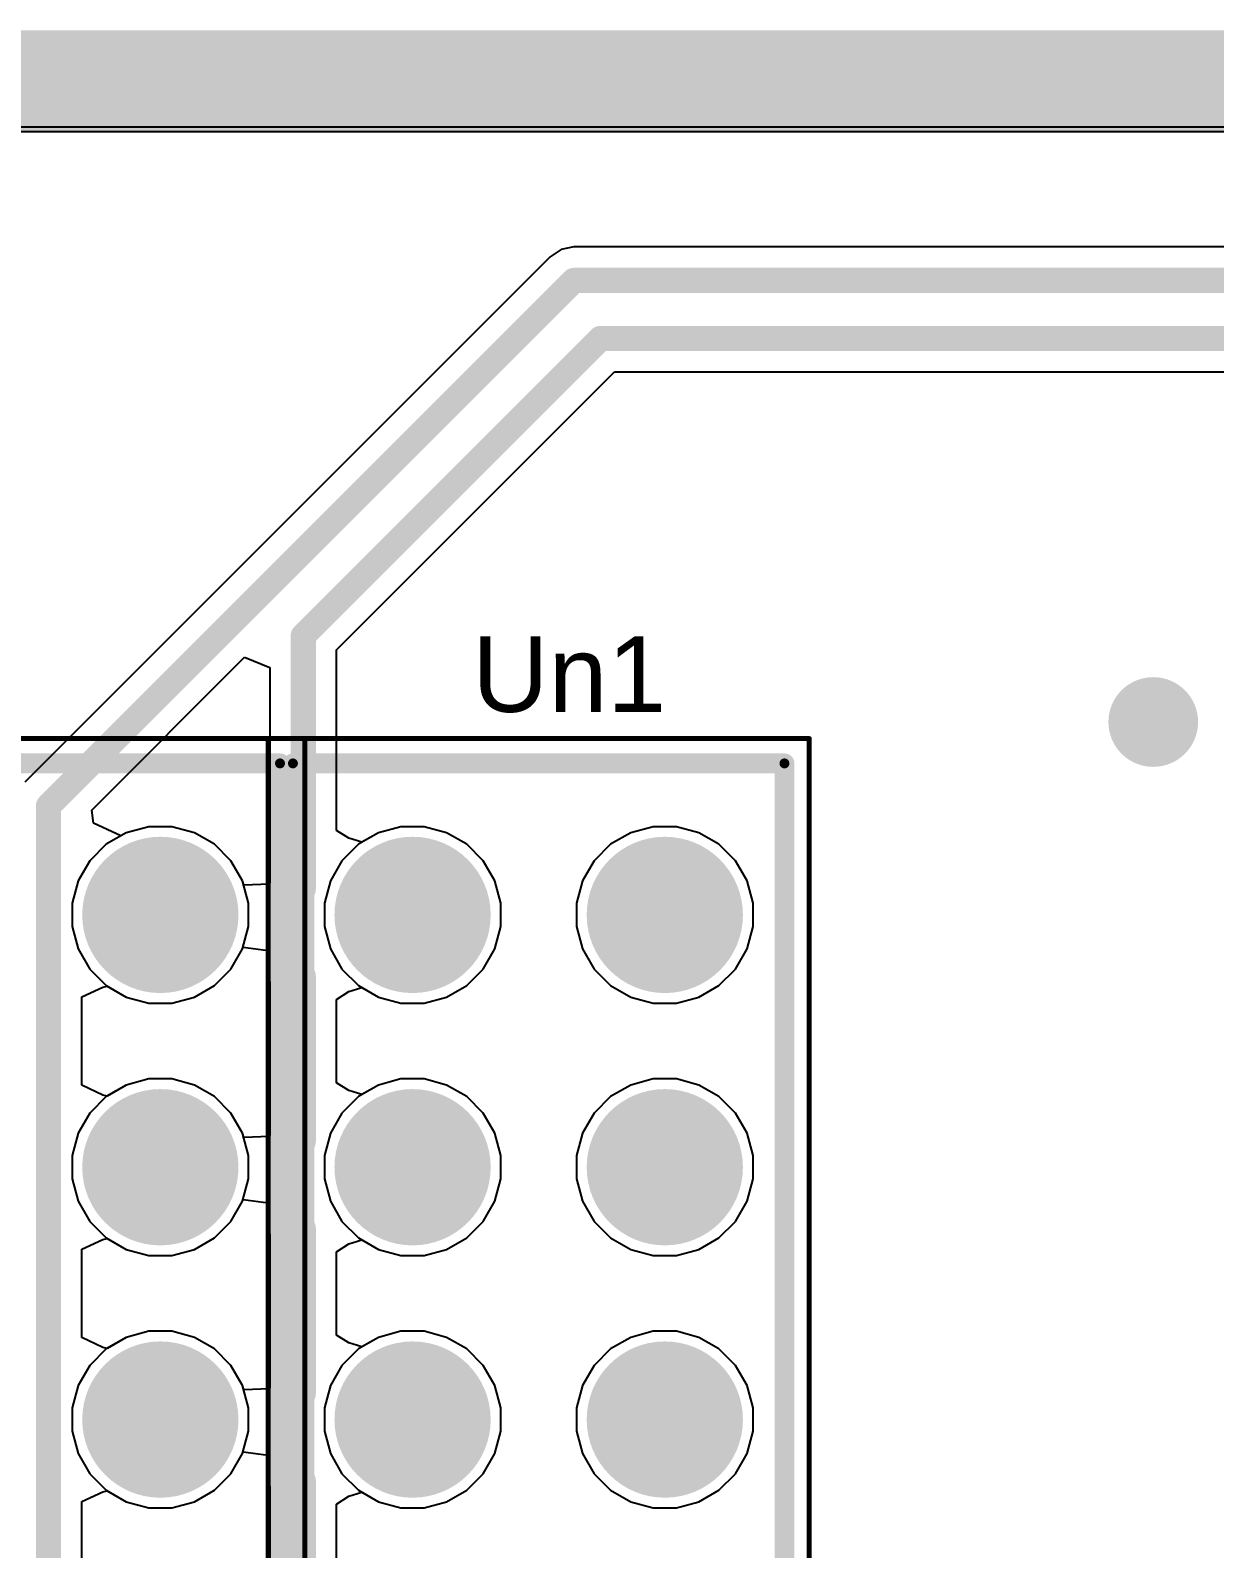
# Model space of a CAD drawing. Header units: inches. Extents: x 2.95 to 6.74, y 1.23 to 4.83.
# Drawn here: x 3.192 to 3.661, y 4.05 to 4.652 of the extents above; entities that cross this region are included whole.
import ezdxf

# ---------------------------------------------------------------- set-up
doc = ezdxf.new("R2010")
doc.units = ezdxf.units.IN
doc.header["$MEASUREMENT"] = 0
for name, color, linetype in [('Bottom Layer', 5, 'Continuous'), ('Bottom Solder', 6, 'Continuous'), ('GND', 76, 'Continuous'), ('Keep-Out Layer', 6, 'Continuous'), ('Mechanical 15', 56, 'Continuous'), ('Mechanical 5', 56, 'Continuous'), ('Mechanical 8', 56, 'Continuous'), ('Multi-Layer', 9, 'Continuous'), ('Pad Holes', 156, 'Continuous'), ('PWR', 16, 'Continuous'), ('Top 3D Body', 56, 'Continuous'), ('Top Layer', 1, 'Continuous'), ('Top Overlay', 2, 'Continuous'), ('Top Solder', 216, 'Continuous'), ('Via Holes', 16, 'Continuous')]:
    doc.layers.add(name, color=color, linetype=linetype)
doc.styles.add('Arial', font='', dxfattribs={"height": 0.2})
doc.styles.get('Arial').set_extended_font_data('Arial')

# ---------------------------------------------------------------- blocks, each defined once
blk = doc.blocks.new('SAMTEC_ESQ_126_39_G_D_4')
at = {"layer": 'Bottom Layer'}
h = blk.add_hatch(color=5, dxfattribs=at)
edge = h.paths.add_edge_path()
edge.add_arc((-2.5, 0.1), 0.02697, 0, 360)
h = blk.add_hatch(color=5, dxfattribs=at)
edge = h.paths.add_edge_path()
edge.add_arc((-2.4, 0.1), 0.02697, 0, 360)
h = blk.add_hatch(color=5, dxfattribs=at)
edge = h.paths.add_edge_path()
edge.add_arc((-2.3, 0.1), 0.02697, 0, 360)
at = {"layer": 'Bottom Solder'}
h = blk.add_hatch(color=6, dxfattribs=at)
edge = h.paths.add_edge_path()
edge.add_arc((-2.5, 0.1), 0.03097, 0, 360)
h = blk.add_hatch(color=6, dxfattribs=at)
edge = h.paths.add_edge_path()
edge.add_arc((-2.4, 0.1), 0.03097, 0, 360)
h = blk.add_hatch(color=6, dxfattribs=at)
edge = h.paths.add_edge_path()
edge.add_arc((-2.3, 0.1), 0.03097, 0, 360)
at = {"layer": 'GND'}
h = blk.add_hatch(color=76, dxfattribs=at)
edge = h.paths.add_edge_path()
edge.add_arc((-2.5, 0.1), 0.03008, 0, 360)
h = blk.add_hatch(color=76, dxfattribs=at)
edge = h.paths.add_edge_path()
edge.add_arc((-2.4, 0.1), 0.03008, 0, 360)
h = blk.add_hatch(color=76, dxfattribs=at)
edge = h.paths.add_edge_path()
edge.add_arc((-2.3, 0.1), 0.03008, 0, 360)
at = {"layer": 'Multi-Layer'}
h = blk.add_hatch(color=9, dxfattribs=at)
edge = h.paths.add_edge_path()
edge.add_arc((-2.5, 0.1), 0.02697, 0, 360)
h = blk.add_hatch(color=9, dxfattribs=at)
edge = h.paths.add_edge_path()
edge.add_arc((-2.4, 0.1), 0.02697, 0, 360)
h = blk.add_hatch(color=9, dxfattribs=at)
edge = h.paths.add_edge_path()
edge.add_arc((-2.3, 0.1), 0.02697, 0, 360)
at = {"layer": 'Pad Holes'}
h = blk.add_hatch(color=7, dxfattribs=at)
edge = h.paths.add_edge_path()
edge.add_arc((-2.5, 0.1), 0.02008, 0, 360)
h = blk.add_hatch(color=7, dxfattribs=at)
edge = h.paths.add_edge_path()
edge.add_arc((-2.4, 0.1), 0.02008, 0, 360)
h = blk.add_hatch(color=7, dxfattribs=at)
edge = h.paths.add_edge_path()
edge.add_arc((-2.3, 0.1), 0.02008, 0, 360)
at = {"layer": 'PWR'}
h = blk.add_hatch(color=16, dxfattribs=at)
edge = h.paths.add_edge_path()
edge.add_arc((-2.5, 0.1), 0.03008, 0, 360)
h = blk.add_hatch(color=16, dxfattribs=at)
edge = h.paths.add_edge_path()
edge.add_arc((-2.4, 0.1), 0.03008, 0, 360)
h = blk.add_hatch(color=16, dxfattribs=at)
edge = h.paths.add_edge_path()
edge.add_arc((-2.3, 0.1), 0.03008, 0, 360)
at = {"layer": 'Top Layer'}
h = blk.add_hatch(color=1, dxfattribs=at)
edge = h.paths.add_edge_path()
edge.add_arc((-2.5, 0.1), 0.02697, 0, 360)
h = blk.add_hatch(color=1, dxfattribs=at)
edge = h.paths.add_edge_path()
edge.add_arc((-2.4, 0.1), 0.02697, 0, 360)
h = blk.add_hatch(color=1, dxfattribs=at)
edge = h.paths.add_edge_path()
edge.add_arc((-2.3, 0.1), 0.02697, 0, 360)
at = {"layer": 'Top Solder'}
h = blk.add_hatch(color=216, dxfattribs=at)
edge = h.paths.add_edge_path()
edge.add_arc((-2.5, 0.1), 0.03097, 0, 360)
h = blk.add_hatch(color=216, dxfattribs=at)
edge = h.paths.add_edge_path()
edge.add_arc((-2.4, 0.1), 0.03097, 0, 360)
h = blk.add_hatch(color=216, dxfattribs=at)
edge = h.paths.add_edge_path()
edge.add_arc((-2.3, 0.1), 0.03097, 0, 360)
at = {"layer": 'Mechanical 15'}
for points in [[(-2.56988, -0.05728, 0.00197, 0.00197, 0), (-2.56988, 0.15728, 0.00197, 0.00197, 0)], [(0.06988, 0.15728, 0.00197, 0.00197, 0), (-2.56988, 0.15728, 0.00197, 0.00197, 0)]]:
    blk.add_lwpolyline(points, format="xyseb", dxfattribs=at)
blk.add_lwpolyline([(-2.57037, 0.15728, 0.000984, 0.000984, 1), (-2.56939, 0.15728, 0.000984, 0.000984, 1)], format="xyseb", close=True, dxfattribs=at)
blk.add_lwpolyline([(-2.57037, 0.15728, 0.000984, 0.000984, 1), (-2.56939, 0.15728, 0.000984, 0.000984, 1)], format="xyseb", close=True, dxfattribs=at)
at = {"layer": 'Top 3D Body'}
for points in [[(-2.56004, -0.04744, 0.00394, 0.00394, 0), (-2.56004, 0.14744, 0.00394, 0.00394, 0)], [(0.06004, 0.14744, 0.00394, 0.00394, 0), (-2.56004, 0.14744, 0.00394, 0.00394, 0)], [(-2.56004, -0.04744, 0.00394, 0.00394, 0), (-2.56004, 0.14744, 0.00394, 0.00394, 0)], [(0.06004, 0.14744, 0.00394, 0.00394, 0), (-2.56004, 0.14744, 0.00394, 0.00394, 0)]]:
    blk.add_lwpolyline(points, format="xyseb", dxfattribs=at)
blk.add_lwpolyline([(-2.56102, 0.14744, 0.00197, 0.00197, 1), (-2.55906, 0.14744, 0.00197, 0.00197, 1)], format="xyseb", close=True, dxfattribs=at)
blk.add_lwpolyline([(-2.56102, 0.14744, 0.00197, 0.00197, 1), (-2.55906, 0.14744, 0.00197, 0.00197, 1)], format="xyseb", close=True, dxfattribs=at)
blk.add_lwpolyline([(-2.56102, 0.14744, 0.00197, 0.00197, 1), (-2.55906, 0.14744, 0.00197, 0.00197, 1)], format="xyseb", close=True, dxfattribs=at)
blk.add_lwpolyline([(-2.56102, 0.14744, 0.00197, 0.00197, 1), (-2.55906, 0.14744, 0.00197, 0.00197, 1)], format="xyseb", close=True, dxfattribs=at)
at = {"layer": 'Top Overlay'}
for points in [[(-2.56004, -0.04744, 0.00787, 0.00787, 0), (-2.56004, 0.14744, 0.00787, 0.00787, 0)], [(0.06004, 0.14744, 0.00787, 0.00787, 0), (-2.56004, 0.14744, 0.00787, 0.00787, 0)]]:
    blk.add_lwpolyline(points, format="xyseb", dxfattribs=at)
blk.add_lwpolyline([(-2.56201, 0.14744, 0.00394, 0.00394, 1), (-2.55807, 0.14744, 0.00394, 0.00394, 1)], format="xyseb", close=True, dxfattribs=at)
blk.add_lwpolyline([(-2.56201, 0.14744, 0.00394, 0.00394, 1), (-2.55807, 0.14744, 0.00394, 0.00394, 1)], format="xyseb", close=True, dxfattribs=at)
blk = doc.blocks.new('SAMTEC_ESQ_126_39_G_D_5')
at = {"layer": 'Bottom Layer'}
h = blk.add_hatch(color=5, dxfattribs=at)
edge = h.paths.add_edge_path()
edge.add_arc((-2.5, 0.1), 0.02697, 0, 360)
h = blk.add_hatch(color=5, dxfattribs=at)
edge = h.paths.add_edge_path()
edge.add_arc((-2.4, 0.1), 0.02697, 0, 360)
h = blk.add_hatch(color=5, dxfattribs=at)
edge = h.paths.add_edge_path()
edge.add_arc((-2.3, 0.1), 0.02697, 0, 360)
h = blk.add_hatch(color=5, dxfattribs=at)
edge = h.paths.add_edge_path()
edge.add_arc((-2.5, 0), 0.02697, 0, 360)
h = blk.add_hatch(color=5, dxfattribs=at)
edge = h.paths.add_edge_path()
edge.add_arc((-2.4, 0), 0.02697, 0, 360)
h = blk.add_hatch(color=5, dxfattribs=at)
edge = h.paths.add_edge_path()
edge.add_arc((-2.3, 0), 0.02697, 0, 360)
at = {"layer": 'Bottom Solder'}
h = blk.add_hatch(color=6, dxfattribs=at)
edge = h.paths.add_edge_path()
edge.add_arc((-2.5, 0.1), 0.03097, 0, 360)
h = blk.add_hatch(color=6, dxfattribs=at)
edge = h.paths.add_edge_path()
edge.add_arc((-2.4, 0.1), 0.03097, 0, 360)
h = blk.add_hatch(color=6, dxfattribs=at)
edge = h.paths.add_edge_path()
edge.add_arc((-2.3, 0.1), 0.03097, 0, 360)
h = blk.add_hatch(color=6, dxfattribs=at)
edge = h.paths.add_edge_path()
edge.add_arc((-2.5, 0), 0.03097, 0, 360)
h = blk.add_hatch(color=6, dxfattribs=at)
edge = h.paths.add_edge_path()
edge.add_arc((-2.4, 0), 0.03097, 0, 360)
h = blk.add_hatch(color=6, dxfattribs=at)
edge = h.paths.add_edge_path()
edge.add_arc((-2.3, 0), 0.03097, 0, 360)
at = {"layer": 'GND'}
h = blk.add_hatch(color=76, dxfattribs=at)
edge = h.paths.add_edge_path()
edge.add_arc((-2.5, 0.1), 0.03008, 0, 360)
h = blk.add_hatch(color=76, dxfattribs=at)
edge = h.paths.add_edge_path()
edge.add_arc((-2.4, 0.1), 0.03008, 0, 360)
h = blk.add_hatch(color=76, dxfattribs=at)
edge = h.paths.add_edge_path()
edge.add_arc((-2.3, 0.1), 0.03008, 0, 360)
h = blk.add_hatch(color=76, dxfattribs=at)
edge = h.paths.add_edge_path()
edge.add_arc((-2.5, 0), 0.03008, 0, 360)
h = blk.add_hatch(color=76, dxfattribs=at)
edge = h.paths.add_edge_path()
edge.add_arc((-2.4, 0), 0.03008, 0, 360)
h = blk.add_hatch(color=76, dxfattribs=at)
edge = h.paths.add_edge_path()
edge.add_arc((-2.3, 0), 0.03008, 0, 360)
at = {"layer": 'Multi-Layer'}
h = blk.add_hatch(color=9, dxfattribs=at)
edge = h.paths.add_edge_path()
edge.add_arc((-2.5, 0.1), 0.02697, 0, 360)
h = blk.add_hatch(color=9, dxfattribs=at)
edge = h.paths.add_edge_path()
edge.add_arc((-2.4, 0.1), 0.02697, 0, 360)
h = blk.add_hatch(color=9, dxfattribs=at)
edge = h.paths.add_edge_path()
edge.add_arc((-2.3, 0.1), 0.02697, 0, 360)
h = blk.add_hatch(color=9, dxfattribs=at)
edge = h.paths.add_edge_path()
edge.add_arc((-2.5, 0), 0.02697, 0, 360)
h = blk.add_hatch(color=9, dxfattribs=at)
edge = h.paths.add_edge_path()
edge.add_arc((-2.4, 0), 0.02697, 0, 360)
h = blk.add_hatch(color=9, dxfattribs=at)
edge = h.paths.add_edge_path()
edge.add_arc((-2.3, 0), 0.02697, 0, 360)
at = {"layer": 'Pad Holes'}
h = blk.add_hatch(color=7, dxfattribs=at)
edge = h.paths.add_edge_path()
edge.add_arc((-2.5, 0.1), 0.02008, 0, 360)
h = blk.add_hatch(color=7, dxfattribs=at)
edge = h.paths.add_edge_path()
edge.add_arc((-2.4, 0.1), 0.02008, 0, 360)
h = blk.add_hatch(color=7, dxfattribs=at)
edge = h.paths.add_edge_path()
edge.add_arc((-2.3, 0.1), 0.02008, 0, 360)
h = blk.add_hatch(color=7, dxfattribs=at)
edge = h.paths.add_edge_path()
edge.add_arc((-2.5, 0), 0.02008, 0, 360)
h = blk.add_hatch(color=7, dxfattribs=at)
edge = h.paths.add_edge_path()
edge.add_arc((-2.4, 0), 0.02008, 0, 360)
h = blk.add_hatch(color=7, dxfattribs=at)
edge = h.paths.add_edge_path()
edge.add_arc((-2.3, 0), 0.02008, 0, 360)
at = {"layer": 'PWR'}
h = blk.add_hatch(color=16, dxfattribs=at)
edge = h.paths.add_edge_path()
edge.add_arc((-2.5, 0.1), 0.03008, 0, 360)
h = blk.add_hatch(color=16, dxfattribs=at)
edge = h.paths.add_edge_path()
edge.add_arc((-2.4, 0.1), 0.03008, 0, 360)
h = blk.add_hatch(color=16, dxfattribs=at)
edge = h.paths.add_edge_path()
edge.add_arc((-2.3, 0.1), 0.03008, 0, 360)
h = blk.add_hatch(color=16, dxfattribs=at)
edge = h.paths.add_edge_path()
edge.add_arc((-2.5, 0), 0.03008, 0, 360)
h = blk.add_hatch(color=16, dxfattribs=at)
edge = h.paths.add_edge_path()
edge.add_arc((-2.4, 0), 0.03008, 0, 360)
h = blk.add_hatch(color=16, dxfattribs=at)
edge = h.paths.add_edge_path()
edge.add_arc((-2.3, 0), 0.03008, 0, 360)
at = {"layer": 'Top Layer'}
h = blk.add_hatch(color=1, dxfattribs=at)
edge = h.paths.add_edge_path()
edge.add_arc((-2.5, 0.1), 0.02697, 0, 360)
h = blk.add_hatch(color=1, dxfattribs=at)
edge = h.paths.add_edge_path()
edge.add_arc((-2.4, 0.1), 0.02697, 0, 360)
h = blk.add_hatch(color=1, dxfattribs=at)
edge = h.paths.add_edge_path()
edge.add_arc((-2.3, 0.1), 0.02697, 0, 360)
h = blk.add_hatch(color=1, dxfattribs=at)
edge = h.paths.add_edge_path()
edge.add_arc((-2.5, 0), 0.02697, 0, 360)
h = blk.add_hatch(color=1, dxfattribs=at)
edge = h.paths.add_edge_path()
edge.add_arc((-2.4, 0), 0.02697, 0, 360)
h = blk.add_hatch(color=1, dxfattribs=at)
edge = h.paths.add_edge_path()
edge.add_arc((-2.3, 0), 0.02697, 0, 360)
at = {"layer": 'Top Solder'}
h = blk.add_hatch(color=216, dxfattribs=at)
edge = h.paths.add_edge_path()
edge.add_arc((-2.5, 0.1), 0.03097, 0, 360)
h = blk.add_hatch(color=216, dxfattribs=at)
edge = h.paths.add_edge_path()
edge.add_arc((-2.4, 0.1), 0.03097, 0, 360)
h = blk.add_hatch(color=216, dxfattribs=at)
edge = h.paths.add_edge_path()
edge.add_arc((-2.3, 0.1), 0.03097, 0, 360)
h = blk.add_hatch(color=216, dxfattribs=at)
edge = h.paths.add_edge_path()
edge.add_arc((-2.5, 0), 0.03097, 0, 360)
h = blk.add_hatch(color=216, dxfattribs=at)
edge = h.paths.add_edge_path()
edge.add_arc((-2.4, 0), 0.03097, 0, 360)
h = blk.add_hatch(color=216, dxfattribs=at)
edge = h.paths.add_edge_path()
edge.add_arc((-2.3, 0), 0.03097, 0, 360)
at = {"layer": 'Mechanical 15'}
for points in [[(0.06988, 0.15728, 0.00197, 0.00197, 0), (-2.56988, 0.15728, 0.00197, 0.00197, 0)], [(-2.56988, -0.05728, 0.00197, 0.00197, 0), (-2.56988, 0.15728, 0.00197, 0.00197, 0)], [(0.06988, -0.05728, 0.00197, 0.00197, 0), (-2.56988, -0.05728, 0.00197, 0.00197, 0)]]:
    blk.add_lwpolyline(points, format="xyseb", dxfattribs=at)
for points in [[(-2.57037, 0.15728, 0.000984, 0.000984, 1), (-2.56939, 0.15728, 0.000984, 0.000984, 1)], [(-2.57037, 0.15728, 0.000984, 0.000984, 1), (-2.56939, 0.15728, 0.000984, 0.000984, 1)], [(-2.57037, -0.05728, 0.000984, 0.000984, 1), (-2.56939, -0.05728, 0.000984, 0.000984, 1)], [(-2.57037, -0.05728, 0.000984, 0.000984, 1), (-2.56939, -0.05728, 0.000984, 0.000984, 1)]]:
    blk.add_lwpolyline(points, format="xyseb", close=True, dxfattribs=at)
at = {"layer": 'Top 3D Body'}
for points in [[(0.06004, 0.14744, 0.00394, 0.00394, 0), (-2.56004, 0.14744, 0.00394, 0.00394, 0)], [(-2.56004, -0.04744, 0.00394, 0.00394, 0), (-2.56004, 0.14744, 0.00394, 0.00394, 0)], [(0.06004, 0.14744, 0.00394, 0.00394, 0), (-2.56004, 0.14744, 0.00394, 0.00394, 0)], [(-2.56004, -0.04744, 0.00394, 0.00394, 0), (-2.56004, 0.14744, 0.00394, 0.00394, 0)], [(0.06004, -0.04744, 0.00394, 0.00394, 0), (-2.56004, -0.04744, 0.00394, 0.00394, 0)]]:
    blk.add_lwpolyline(points, format="xyseb", dxfattribs=at)
for points in [[(-2.56102, 0.14744, 0.00197, 0.00197, 1), (-2.55906, 0.14744, 0.00197, 0.00197, 1)], [(-2.56102, 0.14744, 0.00197, 0.00197, 1), (-2.55906, 0.14744, 0.00197, 0.00197, 1)], [(-2.56102, 0.14744, 0.00197, 0.00197, 1), (-2.55906, 0.14744, 0.00197, 0.00197, 1)], [(-2.56102, 0.14744, 0.00197, 0.00197, 1), (-2.55906, 0.14744, 0.00197, 0.00197, 1)], [(-2.56102, -0.04744, 0.00197, 0.00197, 1), (-2.55906, -0.04744, 0.00197, 0.00197, 1)], [(-2.56102, -0.04744, 0.00197, 0.00197, 1), (-2.55906, -0.04744, 0.00197, 0.00197, 1)], [(-2.56102, -0.04744, 0.00197, 0.00197, 1), (-2.55906, -0.04744, 0.00197, 0.00197, 1)]]:
    blk.add_lwpolyline(points, format="xyseb", close=True, dxfattribs=at)
at = {"layer": 'Top Overlay'}
for points in [[(0.06004, 0.14744, 0.00787, 0.00787, 0), (-2.56004, 0.14744, 0.00787, 0.00787, 0)], [(-2.56004, -0.04744, 0.00787, 0.00787, 0), (-2.56004, 0.14744, 0.00787, 0.00787, 0)], [(0.06004, -0.04744, 0.00787, 0.00787, 0), (-2.56004, -0.04744, 0.00787, 0.00787, 0)]]:
    blk.add_lwpolyline(points, format="xyseb", dxfattribs=at)
for points in [[(-2.56201, 0.14744, 0.00394, 0.00394, 1), (-2.55807, 0.14744, 0.00394, 0.00394, 1)], [(-2.56201, 0.14744, 0.00394, 0.00394, 1), (-2.55807, 0.14744, 0.00394, 0.00394, 1)], [(-2.56201, -0.04744, 0.00394, 0.00394, 1), (-2.55807, -0.04744, 0.00394, 0.00394, 1)], [(-2.56201, -0.04744, 0.00394, 0.00394, 1), (-2.55807, -0.04744, 0.00394, 0.00394, 1)]]:
    blk.add_lwpolyline(points, format="xyseb", close=True, dxfattribs=at)

msp = doc.modelspace()

# ---------------------------------------------------------------- hatches: boundary and pattern name
at = {"layer": 'Bottom Layer'}
h = msp.add_hatch(color=5, dxfattribs=at)
edge = h.paths.add_edge_path()
edge.add_arc((3.637, 4.378), 0.01378, 0, 360)
at = {"layer": 'Bottom Solder'}
h = msp.add_hatch(color=6, dxfattribs=at)
edge = h.paths.add_edge_path()
edge.add_arc((3.637, 4.378), 0.01778, 0, 360)
at = {"layer": 'PWR'}
h = msp.add_hatch(color=16, dxfattribs=at)
edge = h.paths.add_edge_path()
edge.add_arc((3.637, 4.378), 0.01591, 0, 360)
at = {"layer": 'Top Layer'}
h = msp.add_hatch(color=1, dxfattribs=at)
edge = h.paths.add_edge_path()
edge.add_arc((3.637, 4.378), 0.01378, 0, 360)
at = {"layer": 'Top Solder'}
h = msp.add_hatch(color=216, dxfattribs=at)
edge = h.paths.add_edge_path()
edge.add_arc((3.637, 4.378), 0.01778, 0, 360)
at = {"layer": 'Via Holes'}
h = msp.add_hatch(color=7, dxfattribs=at)
edge = h.paths.add_edge_path()
edge.add_arc((3.637, 4.378), 0.00591, 0, 360)

# ---------------------------------------------------------------- linework, layer by layer
at = {"layer": 'Bottom Layer'}
for p, q in [((3.03205, 4.61383), (3.78213, 4.61383)), ((3.22986, 4.33414), (3.22188, 4.32954)), ((3.23875, 4.33652), (3.22986, 4.33414)), ((3.24796, 4.33652), (3.23875, 4.33652)), ((3.25685, 4.33414), (3.24796, 4.33652)), ((3.26482, 4.32954), (3.25685, 4.33414)), ((3.32986, 4.33414), (3.32188, 4.32954)), ((3.33875, 4.33652), (3.32986, 4.33414)), ((3.34796, 4.33652), (3.33875, 4.33652)), ((3.35685, 4.33414), (3.34796, 4.33652)), ((3.36482, 4.32954), (3.35685, 4.33414)), ((3.42986, 4.33414), (3.42188, 4.32954)), ((3.43875, 4.33652), (3.42986, 4.33414)), ((3.44796, 4.33652), (3.43875, 4.33652)), ((3.45685, 4.33414), (3.44796, 4.33652)), ((3.46482, 4.32954), (3.45685, 4.33414)), ((3.22188, 4.32954), (3.21537, 4.32303)), ((3.27133, 4.32303), (3.26482, 4.32954)), ((3.32188, 4.32954), (3.31537, 4.32303)), ((3.37133, 4.32303), (3.36482, 4.32954)), ((3.42188, 4.32954), (3.41537, 4.32303)), ((3.47133, 4.32303), (3.46482, 4.32954)), ((3.21537, 4.32303), (3.21077, 4.31505)), ((3.27594, 4.31505), (3.27133, 4.32303)), ((3.31537, 4.32303), (3.31077, 4.31505)), ((3.37594, 4.31505), (3.37133, 4.32303)), ((3.41537, 4.32303), (3.41077, 4.31505)), ((3.47594, 4.31505), (3.47133, 4.32303)), ((3.21077, 4.31505), (3.20838, 4.30616)), ((3.27832, 4.30616), (3.27594, 4.31505)), ((3.31077, 4.31505), (3.30838, 4.30616)), ((3.37832, 4.30616), (3.37594, 4.31505)), ((3.41077, 4.31505), (3.40838, 4.30616)), ((3.47832, 4.30616), (3.47594, 4.31505)), ((3.20838, 4.30616), (3.20838, 4.29695)), ((3.27832, 4.29695), (3.27832, 4.30616)), ((3.30838, 4.30616), (3.30838, 4.29695)), ((3.37832, 4.29695), (3.37832, 4.30616)), ((3.40838, 4.30616), (3.40838, 4.29695)), ((3.47832, 4.29695), (3.47832, 4.30616)), ((3.20838, 4.29695), (3.21077, 4.28806)), ((3.27594, 4.28806), (3.27832, 4.29695)), ((3.30838, 4.29695), (3.31077, 4.28806)), ((3.37594, 4.28806), (3.37832, 4.29695)), ((3.40838, 4.29695), (3.41077, 4.28806)), ((3.47594, 4.28806), (3.47832, 4.29695)), ((3.21077, 4.28806), (3.21537, 4.28008)), ((3.27133, 4.28008), (3.27594, 4.28806)), ((3.31077, 4.28806), (3.31537, 4.28008)), ((3.37133, 4.28008), (3.37594, 4.28806)), ((3.41077, 4.28806), (3.41537, 4.28008)), ((3.47133, 4.28008), (3.47594, 4.28806)), ((3.21537, 4.28008), (3.22188, 4.27357)), ((3.26482, 4.27357), (3.27133, 4.28008)), ((3.31537, 4.28008), (3.32188, 4.27357)), ((3.36482, 4.27357), (3.37133, 4.28008)), ((3.41537, 4.28008), (3.42188, 4.27357)), ((3.46482, 4.27357), (3.47133, 4.28008)), ((3.22188, 4.27357), (3.22986, 4.26897)), ((3.25685, 4.26897), (3.26482, 4.27357)), ((3.32188, 4.27357), (3.32986, 4.26897)), ((3.35685, 4.26897), (3.36482, 4.27357)), ((3.42188, 4.27357), (3.42986, 4.26897)), ((3.45685, 4.26897), (3.46482, 4.27357)), ((3.22986, 4.26897), (3.23875, 4.26659)), ((3.23875, 4.26659), (3.24796, 4.26659)), ((3.24796, 4.26659), (3.25685, 4.26897)), ((3.32986, 4.26897), (3.33875, 4.26659)), ((3.33875, 4.26659), (3.34796, 4.26659)), ((3.34796, 4.26659), (3.35685, 4.26897)), ((3.42986, 4.26897), (3.43875, 4.26659)), ((3.43875, 4.26659), (3.44796, 4.26659)), ((3.44796, 4.26659), (3.45685, 4.26897)), ((3.23875, 4.23652), (3.22986, 4.23414)), ((3.24796, 4.23652), (3.23875, 4.23652)), ((3.25685, 4.23414), (3.24796, 4.23652)), ((3.33875, 4.23652), (3.32986, 4.23414)), ((3.34796, 4.23652), (3.33875, 4.23652)), ((3.35685, 4.23414), (3.34796, 4.23652)), ((3.43875, 4.23652), (3.42986, 4.23414)), ((3.44796, 4.23652), (3.43875, 4.23652)), ((3.45685, 4.23414), (3.44796, 4.23652)), ((3.22986, 4.23414), (3.22188, 4.22954)), ((3.26482, 4.22954), (3.25685, 4.23414)), ((3.32986, 4.23414), (3.32188, 4.22954)), ((3.36482, 4.22954), (3.35685, 4.23414)), ((3.42986, 4.23414), (3.42188, 4.22954)), ((3.46482, 4.22954), (3.45685, 4.23414)), ((3.22188, 4.22954), (3.21537, 4.22303)), ((3.27133, 4.22303), (3.26482, 4.22954)), ((3.32188, 4.22954), (3.31537, 4.22303)), ((3.37133, 4.22303), (3.36482, 4.22954)), ((3.42188, 4.22954), (3.41537, 4.22303)), ((3.47133, 4.22303), (3.46482, 4.22954)), ((3.21537, 4.22303), (3.21077, 4.21505)), ((3.27594, 4.21505), (3.27133, 4.22303)), ((3.31537, 4.22303), (3.31077, 4.21505)), ((3.37594, 4.21505), (3.37133, 4.22303)), ((3.41537, 4.22303), (3.41077, 4.21505)), ((3.47594, 4.21505), (3.47133, 4.22303)), ((3.21077, 4.21505), (3.20838, 4.20616)), ((3.27832, 4.20616), (3.27594, 4.21505)), ((3.31077, 4.21505), (3.30838, 4.20616)), ((3.37832, 4.20616), (3.37594, 4.21505)), ((3.41077, 4.21505), (3.40838, 4.20616)), ((3.47832, 4.20616), (3.47594, 4.21505)), ((3.20838, 4.20616), (3.20838, 4.19695)), ((3.27832, 4.19695), (3.27832, 4.20616)), ((3.30838, 4.20616), (3.30838, 4.19695)), ((3.37832, 4.19695), (3.37832, 4.20616)), ((3.40838, 4.20616), (3.40838, 4.19695)), ((3.47832, 4.19695), (3.47832, 4.20616)), ((3.20838, 4.19695), (3.21077, 4.18806)), ((3.27594, 4.18806), (3.27832, 4.19695)), ((3.30838, 4.19695), (3.31077, 4.18806)), ((3.37594, 4.18806), (3.37832, 4.19695)), ((3.40838, 4.19695), (3.41077, 4.18806)), ((3.47594, 4.18806), (3.47832, 4.19695)), ((3.21077, 4.18806), (3.21537, 4.18008)), ((3.27133, 4.18008), (3.27594, 4.18806)), ((3.31077, 4.18806), (3.31537, 4.18008)), ((3.37133, 4.18008), (3.37594, 4.18806)), ((3.41077, 4.18806), (3.41537, 4.18008)), ((3.47133, 4.18008), (3.47594, 4.18806)), ((3.21537, 4.18008), (3.22188, 4.17357)), ((3.26482, 4.17357), (3.27133, 4.18008)), ((3.31537, 4.18008), (3.32188, 4.17357)), ((3.36482, 4.17357), (3.37133, 4.18008)), ((3.41537, 4.18008), (3.42188, 4.17357)), ((3.46482, 4.17357), (3.47133, 4.18008)), ((3.22188, 4.17357), (3.22986, 4.16897)), ((3.25685, 4.16897), (3.26482, 4.17357)), ((3.32188, 4.17357), (3.32986, 4.16897)), ((3.35685, 4.16897), (3.36482, 4.17357)), ((3.42188, 4.17357), (3.42986, 4.16897)), ((3.45685, 4.16897), (3.46482, 4.17357)), ((3.22986, 4.16897), (3.23875, 4.16659)), ((3.23875, 4.16659), (3.24796, 4.16659)), ((3.24796, 4.16659), (3.25685, 4.16897)), ((3.32986, 4.16897), (3.33875, 4.16659)), ((3.33875, 4.16659), (3.34796, 4.16659)), ((3.34796, 4.16659), (3.35685, 4.16897)), ((3.42986, 4.16897), (3.43875, 4.16659)), ((3.43875, 4.16659), (3.44796, 4.16659)), ((3.44796, 4.16659), (3.45685, 4.16897)), ((3.22986, 4.13414), (3.22188, 4.12954)), ((3.23875, 4.13652), (3.22986, 4.13414)), ((3.24796, 4.13652), (3.23875, 4.13652)), ((3.25685, 4.13414), (3.24796, 4.13652)), ((3.26482, 4.12954), (3.25685, 4.13414)), ((3.32986, 4.13414), (3.32188, 4.12954)), ((3.33875, 4.13652), (3.32986, 4.13414)), ((3.34796, 4.13652), (3.33875, 4.13652)), ((3.35685, 4.13414), (3.34796, 4.13652)), ((3.36482, 4.12954), (3.35685, 4.13414)), ((3.42986, 4.13414), (3.42188, 4.12954)), ((3.43875, 4.13652), (3.42986, 4.13414)), ((3.44796, 4.13652), (3.43875, 4.13652)), ((3.45685, 4.13414), (3.44796, 4.13652)), ((3.46482, 4.12954), (3.45685, 4.13414)), ((3.22188, 4.12954), (3.21537, 4.12303)), ((3.27133, 4.12303), (3.26482, 4.12954)), ((3.32188, 4.12954), (3.31537, 4.12303)), ((3.37133, 4.12303), (3.36482, 4.12954)), ((3.42188, 4.12954), (3.41537, 4.12303)), ((3.47133, 4.12303), (3.46482, 4.12954)), ((3.21537, 4.12303), (3.21077, 4.11505)), ((3.27594, 4.11505), (3.27133, 4.12303)), ((3.31537, 4.12303), (3.31077, 4.11505)), ((3.37594, 4.11505), (3.37133, 4.12303)), ((3.41537, 4.12303), (3.41077, 4.11505)), ((3.47594, 4.11505), (3.47133, 4.12303)), ((3.21077, 4.11505), (3.20838, 4.10616)), ((3.27832, 4.10616), (3.27594, 4.11505)), ((3.31077, 4.11505), (3.30838, 4.10616)), ((3.37832, 4.10616), (3.37594, 4.11505)), ((3.41077, 4.11505), (3.40838, 4.10616)), ((3.47832, 4.10616), (3.47594, 4.11505)), ((3.20838, 4.10616), (3.20838, 4.09695)), ((3.27832, 4.09695), (3.27832, 4.10616)), ((3.30838, 4.10616), (3.30838, 4.09695)), ((3.37832, 4.09695), (3.37832, 4.10616)), ((3.40838, 4.10616), (3.40838, 4.09695)), ((3.47832, 4.09695), (3.47832, 4.10616)), ((3.20838, 4.09695), (3.21077, 4.08806)), ((3.27594, 4.08806), (3.27832, 4.09695)), ((3.30838, 4.09695), (3.31077, 4.08806)), ((3.37594, 4.08806), (3.37832, 4.09695)), ((3.40838, 4.09695), (3.41077, 4.08806)), ((3.47594, 4.08806), (3.47832, 4.09695)), ((3.21077, 4.08806), (3.21537, 4.08008)), ((3.27133, 4.08008), (3.27594, 4.08806)), ((3.31077, 4.08806), (3.31537, 4.08008)), ((3.37133, 4.08008), (3.37594, 4.08806)), ((3.41077, 4.08806), (3.41537, 4.08008)), ((3.47133, 4.08008), (3.47594, 4.08806)), ((3.21537, 4.08008), (3.22188, 4.07357)), ((3.26482, 4.07357), (3.27133, 4.08008)), ((3.31537, 4.08008), (3.32188, 4.07357)), ((3.36482, 4.07357), (3.37133, 4.08008)), ((3.41537, 4.08008), (3.42188, 4.07357)), ((3.46482, 4.07357), (3.47133, 4.08008)), ((3.22188, 4.07357), (3.22986, 4.06897)), ((3.25685, 4.06897), (3.26482, 4.07357)), ((3.32188, 4.07357), (3.32986, 4.06897)), ((3.35685, 4.06897), (3.36482, 4.07357)), ((3.42188, 4.07357), (3.42986, 4.06897)), ((3.45685, 4.06897), (3.46482, 4.07357)), ((3.22986, 4.06897), (3.23875, 4.06659)), ((3.24796, 4.06659), (3.25685, 4.06897)), ((3.32986, 4.06897), (3.33875, 4.06659)), ((3.34796, 4.06659), (3.35685, 4.06897)), ((3.42986, 4.06897), (3.43875, 4.06659)), ((3.44796, 4.06659), (3.45685, 4.06897)), ((3.23875, 4.06659), (3.24796, 4.06659)), ((3.33875, 4.06659), (3.34796, 4.06659)), ((3.43875, 4.06659), (3.44796, 4.06659))]:
    msp.add_line(p, q, dxfattribs=at)
at = {"layer": 'GND'}
msp.add_line((3.02205, 4.612), (3.79199, 4.612), dxfattribs=at)
for points in [[(3.02205, 4.6321, 0.04, 0.04, 0), (3.79199, 4.6321, 0.04, 0.04, 0)], [(3.02205, 4.6321, 0.04, 0.04, 0), (3.79199, 4.6321, 0.04, 0.04, 0)], [(3.02205, 4.6321, 0.04, 0.04, 0), (3.79213, 4.6321, 0.04, 0.04, 0)]]:
    msp.add_lwpolyline(points, format="xyseb", dxfattribs=at)
at = {"layer": 'Keep-Out Layer'}
for points in [[(3.02519, 4.63113, 0.01, 0.01, 0), (3.79527, 4.63113, 0.01, 0.01, 0)], [(3.02205, 4.62709, 0.01, 0.01, 0), (3.79213, 4.62709, 0.01, 0.01, 0)], [(3.02519, 4.63113, 0.0000012, 0.0000012, 0), (3.79527, 4.63113, 0.0000012, 0.0000012, 0)], [(3.02205, 4.62709, 0.0000012, 0.0000012, 0), (3.79213, 4.62709, 0.0000012, 0.0000012, 0)]]:
    msp.add_lwpolyline(points, format="xyseb", dxfattribs=at)
at = {"layer": 'Mechanical 5'}
msp.add_lwpolyline([(3.02205, 4.6321, 0.015, 0.015, 0), (3.79213, 4.6321, 0.015, 0.015, 0)], format="xyseb", dxfattribs=at)
at = {"layer": 'Mechanical 8'}
for points in [[(3.02519, 4.63113, 0.01, 0.01, 0), (3.79527, 4.63113, 0.01, 0.01, 0)], [(3.02205, 4.62709, 0.01, 0.01, 0), (3.79213, 4.62709, 0.01, 0.01, 0)]]:
    msp.add_lwpolyline(points, format="xyseb", dxfattribs=at)
at = {"layer": 'PWR'}
msp.add_line((3.02205, 4.612), (3.79199, 4.612), dxfattribs=at)
for points in [[(3.02205, 4.6321, 0.04, 0.04, 0), (3.79199, 4.6321, 0.04, 0.04, 0)], [(3.02205, 4.6321, 0.04, 0.04, 0), (3.79199, 4.6321, 0.04, 0.04, 0)], [(3.02205, 4.6321, 0.04, 0.04, 0), (3.79213, 4.6321, 0.04, 0.04, 0)]]:
    msp.add_lwpolyline(points, format="xyseb", dxfattribs=at)
at = {"layer": 'Top Layer'}
for p, q in [((3.03205, 4.61383), (3.78213, 4.61383)), ((3.3979, 4.56237), (3.18963, 4.3541)), ((3.4022, 4.56525), (3.3979, 4.56237)), ((3.40727, 4.56625), (3.4022, 4.56525)), ((4.51046, 4.56625), (3.40727, 4.56625)), ((3.31325, 4.40665), (3.42335, 4.51675)), ((3.42335, 4.51675), (4.02615, 4.51675)), ((3.31325, 4.33505), (3.31325, 4.40665)), ((3.21614, 4.34312), (3.27675, 4.40373)), ((3.27675, 4.40373), (3.28675, 4.39958)), ((3.28675, 4.39958), (3.28675, 4.31421)), ((3.21685, 4.33788), (3.21614, 4.34312)), ((3.22762, 4.33285), (3.21685, 4.33788)), ((3.22986, 4.33414), (3.22762, 4.33285)), ((3.23875, 4.33652), (3.22986, 4.33414)), ((3.24796, 4.33652), (3.23875, 4.33652)), ((3.25685, 4.33414), (3.24796, 4.33652)), ((3.26482, 4.32954), (3.25685, 4.33414)), ((3.31812, 4.33194), (3.31325, 4.33505)), ((3.32986, 4.33414), (3.32325, 4.33033)), ((3.33875, 4.33652), (3.32986, 4.33414)), ((3.34796, 4.33652), (3.33875, 4.33652)), ((3.35685, 4.33414), (3.34796, 4.33652)), ((3.36482, 4.32954), (3.35685, 4.33414)), ((3.42986, 4.33414), (3.42188, 4.32954)), ((3.43875, 4.33652), (3.42986, 4.33414)), ((3.44796, 4.33652), (3.43875, 4.33652)), ((3.45685, 4.33414), (3.44796, 4.33652)), ((3.46482, 4.32954), (3.45685, 4.33414)), ((3.27133, 4.32303), (3.26482, 4.32954)), ((3.32325, 4.33033), (3.31812, 4.33194)), ((3.37133, 4.32303), (3.36482, 4.32954)), ((3.42188, 4.32954), (3.41537, 4.32303)), ((3.47133, 4.32303), (3.46482, 4.32954)), ((3.27594, 4.31505), (3.27133, 4.32303)), ((3.37594, 4.31505), (3.37133, 4.32303)), ((3.41537, 4.32303), (3.41077, 4.31505)), ((3.47594, 4.31505), (3.47133, 4.32303)), ((3.27639, 4.31338), (3.27594, 4.31505)), ((3.28675, 4.31421), (3.28665, 4.31372)), ((3.37832, 4.30616), (3.37594, 4.31505)), ((3.41077, 4.31505), (3.40838, 4.30616)), ((3.47832, 4.30616), (3.47594, 4.31505)), ((3.28665, 4.31372), (3.27639, 4.31338)), ((3.37832, 4.29695), (3.37832, 4.30616)), ((3.40838, 4.30616), (3.40838, 4.29695)), ((3.47832, 4.29695), (3.47832, 4.30616)), ((3.37594, 4.28806), (3.37832, 4.29695)), ((3.40838, 4.29695), (3.41077, 4.28806)), ((3.47594, 4.28806), (3.47832, 4.29695)), ((3.27133, 4.28008), (3.27594, 4.28806)), ((3.27594, 4.28806), (3.27613, 4.28877)), ((3.27613, 4.28877), (3.28613, 4.28745)), ((3.28613, 4.28745), (3.28613, 4.278)), ((3.37133, 4.28008), (3.37594, 4.28806)), ((3.41077, 4.28806), (3.41537, 4.28008)), ((3.47133, 4.28008), (3.47594, 4.28806)), ((3.26482, 4.27357), (3.27133, 4.28008)), ((3.36482, 4.27357), (3.37133, 4.28008)), ((3.41537, 4.28008), (3.42188, 4.27357)), ((3.46482, 4.27357), (3.47133, 4.28008)), ((3.21225, 4.26906), (3.22054, 4.27294)), ((3.22054, 4.27294), (3.22225, 4.27336)), ((3.22225, 4.27336), (3.22986, 4.26897)), ((3.25685, 4.26897), (3.26482, 4.27357)), ((3.28613, 4.278), (3.28675, 4.2749)), ((3.28675, 4.2749), (3.28675, 4.21421)), ((3.31812, 4.27117), (3.32325, 4.27278)), ((3.32325, 4.27278), (3.32986, 4.26897)), ((3.35685, 4.26897), (3.36482, 4.27357)), ((3.42188, 4.27357), (3.42986, 4.26897)), ((3.45685, 4.26897), (3.46482, 4.27357)), ((3.21225, 4.23405), (3.21225, 4.26906)), ((3.22986, 4.26897), (3.23875, 4.26659)), ((3.23875, 4.26659), (3.24796, 4.26659)), ((3.24796, 4.26659), (3.25685, 4.26897)), ((3.31325, 4.26806), (3.31812, 4.27117)), ((3.31325, 4.23505), (3.31325, 4.26806)), ((3.32986, 4.26897), (3.33875, 4.26659)), ((3.33875, 4.26659), (3.34796, 4.26659)), ((3.34796, 4.26659), (3.35685, 4.26897)), ((3.42986, 4.26897), (3.43875, 4.26659)), ((3.43875, 4.26659), (3.44796, 4.26659)), ((3.44796, 4.26659), (3.45685, 4.26897)), ((3.23875, 4.23652), (3.22986, 4.23414)), ((3.24796, 4.23652), (3.23875, 4.23652)), ((3.25685, 4.23414), (3.24796, 4.23652)), ((3.33875, 4.23652), (3.32986, 4.23414)), ((3.34796, 4.23652), (3.33875, 4.23652)), ((3.35685, 4.23414), (3.34796, 4.23652)), ((3.43875, 4.23652), (3.42986, 4.23414)), ((3.44796, 4.23652), (3.43875, 4.23652)), ((3.45685, 4.23414), (3.44796, 4.23652)), ((3.22054, 4.23017), (3.21225, 4.23405)), ((3.22225, 4.22975), (3.22054, 4.23017)), ((3.22986, 4.23414), (3.22225, 4.22975)), ((3.26482, 4.22954), (3.25685, 4.23414)), ((3.31812, 4.23194), (3.31325, 4.23505)), ((3.32325, 4.23033), (3.31812, 4.23194)), ((3.32986, 4.23414), (3.32325, 4.23033)), ((3.36482, 4.22954), (3.35685, 4.23414)), ((3.42986, 4.23414), (3.42188, 4.22954)), ((3.46482, 4.22954), (3.45685, 4.23414)), ((3.27133, 4.22303), (3.26482, 4.22954)), ((3.37133, 4.22303), (3.36482, 4.22954)), ((3.42188, 4.22954), (3.41537, 4.22303)), ((3.47133, 4.22303), (3.46482, 4.22954)), ((3.27594, 4.21505), (3.27133, 4.22303)), ((3.37594, 4.21505), (3.37133, 4.22303)), ((3.41537, 4.22303), (3.41077, 4.21505)), ((3.47594, 4.21505), (3.47133, 4.22303)), ((3.27639, 4.21338), (3.27594, 4.21505)), ((3.28665, 4.21372), (3.27639, 4.21338)), ((3.28675, 4.21421), (3.28665, 4.21372)), ((3.37832, 4.20616), (3.37594, 4.21505)), ((3.41077, 4.21505), (3.40838, 4.20616)), ((3.47832, 4.20616), (3.47594, 4.21505)), ((3.37832, 4.19695), (3.37832, 4.20616)), ((3.40838, 4.20616), (3.40838, 4.19695)), ((3.47832, 4.19695), (3.47832, 4.20616)), ((3.37594, 4.18806), (3.37832, 4.19695)), ((3.40838, 4.19695), (3.41077, 4.18806)), ((3.47594, 4.18806), (3.47832, 4.19695)), ((3.27133, 4.18008), (3.27594, 4.18806)), ((3.27594, 4.18806), (3.27613, 4.18877)), ((3.27613, 4.18877), (3.28613, 4.18745)), ((3.37133, 4.18008), (3.37594, 4.18806)), ((3.41077, 4.18806), (3.41537, 4.18008)), ((3.47133, 4.18008), (3.47594, 4.18806)), ((3.28613, 4.18745), (3.28613, 4.178)), ((3.26482, 4.17357), (3.27133, 4.18008)), ((3.28613, 4.178), (3.28675, 4.1749)), ((3.36482, 4.17357), (3.37133, 4.18008)), ((3.41537, 4.18008), (3.42188, 4.17357)), ((3.46482, 4.17357), (3.47133, 4.18008)), ((3.21225, 4.16906), (3.22054, 4.17294)), ((3.22054, 4.17294), (3.22225, 4.17336)), ((3.22225, 4.17336), (3.22986, 4.16897)), ((3.25685, 4.16897), (3.26482, 4.17357)), ((3.28675, 4.1749), (3.28675, 4.11421)), ((3.31325, 4.16806), (3.31812, 4.17117)), ((3.31812, 4.17117), (3.32325, 4.17278)), ((3.32325, 4.17278), (3.32986, 4.16897)), ((3.35685, 4.16897), (3.36482, 4.17357)), ((3.42188, 4.17357), (3.42986, 4.16897)), ((3.45685, 4.16897), (3.46482, 4.17357)), ((3.21225, 4.13405), (3.21225, 4.16906)), ((3.22986, 4.16897), (3.23875, 4.16659)), ((3.23875, 4.16659), (3.24796, 4.16659)), ((3.24796, 4.16659), (3.25685, 4.16897)), ((3.31325, 4.13505), (3.31325, 4.16806)), ((3.32986, 4.16897), (3.33875, 4.16659)), ((3.33875, 4.16659), (3.34796, 4.16659)), ((3.34796, 4.16659), (3.35685, 4.16897)), ((3.42986, 4.16897), (3.43875, 4.16659)), ((3.43875, 4.16659), (3.44796, 4.16659)), ((3.44796, 4.16659), (3.45685, 4.16897)), ((3.22054, 4.13017), (3.21225, 4.13405)), ((3.22986, 4.13414), (3.22225, 4.12975)), ((3.23875, 4.13652), (3.22986, 4.13414)), ((3.24796, 4.13652), (3.23875, 4.13652)), ((3.25685, 4.13414), (3.24796, 4.13652)), ((3.26482, 4.12954), (3.25685, 4.13414)), ((3.31812, 4.13194), (3.31325, 4.13505)), ((3.32986, 4.13414), (3.32325, 4.13033)), ((3.33875, 4.13652), (3.32986, 4.13414)), ((3.34796, 4.13652), (3.33875, 4.13652)), ((3.35685, 4.13414), (3.34796, 4.13652)), ((3.36482, 4.12954), (3.35685, 4.13414)), ((3.42986, 4.13414), (3.42188, 4.12954)), ((3.43875, 4.13652), (3.42986, 4.13414)), ((3.44796, 4.13652), (3.43875, 4.13652)), ((3.45685, 4.13414), (3.44796, 4.13652)), ((3.46482, 4.12954), (3.45685, 4.13414)), ((3.22225, 4.12975), (3.22054, 4.13017)), ((3.27133, 4.12303), (3.26482, 4.12954)), ((3.32325, 4.13033), (3.31812, 4.13194)), ((3.37133, 4.12303), (3.36482, 4.12954)), ((3.42188, 4.12954), (3.41537, 4.12303)), ((3.47133, 4.12303), (3.46482, 4.12954)), ((3.27594, 4.11505), (3.27133, 4.12303)), ((3.37594, 4.11505), (3.37133, 4.12303)), ((3.41537, 4.12303), (3.41077, 4.11505)), ((3.47594, 4.11505), (3.47133, 4.12303)), ((3.27639, 4.11338), (3.27594, 4.11505)), ((3.28665, 4.11372), (3.27639, 4.11338)), ((3.28675, 4.11421), (3.28665, 4.11372)), ((3.37832, 4.10616), (3.37594, 4.11505)), ((3.41077, 4.11505), (3.40838, 4.10616)), ((3.47832, 4.10616), (3.47594, 4.11505)), ((3.37832, 4.09695), (3.37832, 4.10616)), ((3.40838, 4.10616), (3.40838, 4.09695)), ((3.47832, 4.09695), (3.47832, 4.10616)), ((3.37594, 4.08806), (3.37832, 4.09695)), ((3.40838, 4.09695), (3.41077, 4.08806)), ((3.47594, 4.08806), (3.47832, 4.09695)), ((3.27133, 4.08008), (3.27594, 4.08806)), ((3.27594, 4.08806), (3.27613, 4.08877)), ((3.27613, 4.08877), (3.28613, 4.08745)), ((3.28613, 4.08745), (3.28613, 4.078)), ((3.37133, 4.08008), (3.37594, 4.08806)), ((3.41077, 4.08806), (3.41537, 4.08008)), ((3.47133, 4.08008), (3.47594, 4.08806)), ((3.26482, 4.07357), (3.27133, 4.08008)), ((3.36482, 4.07357), (3.37133, 4.08008)), ((3.41537, 4.08008), (3.42188, 4.07357)), ((3.46482, 4.07357), (3.47133, 4.08008)), ((3.25685, 4.06897), (3.26482, 4.07357)), ((3.28613, 4.078), (3.28675, 4.0749)), ((3.28675, 4.0749), (3.28675, 4.01421)), ((3.35685, 4.06897), (3.36482, 4.07357)), ((3.42188, 4.07357), (3.42986, 4.06897)), ((3.45685, 4.06897), (3.46482, 4.07357)), ((3.21225, 4.06906), (3.22054, 4.07294)), ((3.21225, 4.03405), (3.21225, 4.06906)), ((3.22054, 4.07294), (3.22225, 4.07336)), ((3.22225, 4.07336), (3.22986, 4.06897)), ((3.22986, 4.06897), (3.23875, 4.06659)), ((3.24796, 4.06659), (3.25685, 4.06897)), ((3.31325, 4.06806), (3.31812, 4.07117)), ((3.31325, 4.03505), (3.31325, 4.06806)), ((3.31812, 4.07117), (3.32325, 4.07278)), ((3.32325, 4.07278), (3.32986, 4.06897)), ((3.32986, 4.06897), (3.33875, 4.06659)), ((3.34796, 4.06659), (3.35685, 4.06897)), ((3.42986, 4.06897), (3.43875, 4.06659)), ((3.44796, 4.06659), (3.45685, 4.06897)), ((3.23875, 4.06659), (3.24796, 4.06659)), ((3.33875, 4.06659), (3.34796, 4.06659)), ((3.43875, 4.06659), (3.44796, 4.06659))]:
    msp.add_line(p, q, dxfattribs=at)
for points in [[(3.199, 4.34473, 0.01, 0.01, 0), (3.40727, 4.553, 0.01, 0.01, 0)], [(3.40727, 4.553, 0.01, 0.01, 0), (4.51046, 4.553, 0.01, 0.01, 0)], [(3.3, 4.41214, 0.01, 0.01, 0), (3.41786, 4.53, 0.01, 0.01, 0)], [(3.41786, 4.53, 0.01, 0.01, 0), (4.50801, 4.53, 0.01, 0.01, 0)], [(3.3, 4.31173, 0.01, 0.01, 0), (3.3, 4.41214, 0.01, 0.01, 0)], [(3.199, 2.873, 0.01, 0.01, 0), (3.199, 4.34473, 0.01, 0.01, 0)], [(3.29938, 4.31111, 0.01, 0.01, 0), (3.3, 4.31173, 0.01, 0.01, 0)], [(3.29938, 4.278, 0.01, 0.01, 0), (3.29938, 4.31111, 0.01, 0.01, 0)], [(3.29938, 4.278, 0.01, 0.01, 0), (3.3, 4.27738, 0.01, 0.01, 0)], [(3.3, 4.21173, 0.01, 0.01, 0), (3.3, 4.27738, 0.01, 0.01, 0)], [(3.29938, 4.21111, 0.01, 0.01, 0), (3.3, 4.21173, 0.01, 0.01, 0)], [(3.29938, 4.178, 0.01, 0.01, 0), (3.29938, 4.21111, 0.01, 0.01, 0)], [(3.29938, 4.178, 0.01, 0.01, 0), (3.3, 4.17738, 0.01, 0.01, 0)], [(3.3, 4.11173, 0.01, 0.01, 0), (3.3, 4.17738, 0.01, 0.01, 0)], [(3.29938, 4.11111, 0.01, 0.01, 0), (3.3, 4.11173, 0.01, 0.01, 0)], [(3.29938, 4.078, 0.01, 0.01, 0), (3.29938, 4.11111, 0.01, 0.01, 0)], [(3.29938, 4.078, 0.01, 0.01, 0), (3.3, 4.07738, 0.01, 0.01, 0)], [(3.3, 4.01173, 0.01, 0.01, 0), (3.3, 4.07738, 0.01, 0.01, 0)]]:
    msp.add_lwpolyline(points, format="xyseb", dxfattribs=at)
for points in [[(3.40477, 4.553, 0.005, 0.005, 1), (3.40977, 4.553, 0.005, 0.005, 1)], [(3.40477, 4.553, 0.005, 0.005, 1), (3.40977, 4.553, 0.005, 0.005, 1)], [(3.41536, 4.53, 0.005, 0.005, 1), (3.42036, 4.53, 0.005, 0.005, 1)], [(3.41536, 4.53, 0.005, 0.005, 1), (3.42036, 4.53, 0.005, 0.005, 1)], [(3.2975, 4.41214, 0.005, 0.005, 1), (3.3025, 4.41214, 0.005, 0.005, 1)], [(3.2975, 4.41214, 0.005, 0.005, 1), (3.3025, 4.41214, 0.005, 0.005, 1)], [(3.1965, 4.34473, 0.005, 0.005, 1), (3.2015, 4.34473, 0.005, 0.005, 1)], [(3.1965, 4.34473, 0.005, 0.005, 1), (3.2015, 4.34473, 0.005, 0.005, 1)], [(3.29688, 4.31111, 0.005, 0.005, 1), (3.30188, 4.31111, 0.005, 0.005, 1)], [(3.29688, 4.31111, 0.005, 0.005, 1), (3.30188, 4.31111, 0.005, 0.005, 1)], [(3.2975, 4.31173, 0.005, 0.005, 1), (3.3025, 4.31173, 0.005, 0.005, 1)], [(3.2975, 4.31173, 0.005, 0.005, 1), (3.3025, 4.31173, 0.005, 0.005, 1)], [(3.29688, 4.278, 0.005, 0.005, 1), (3.30188, 4.278, 0.005, 0.005, 1)], [(3.29688, 4.278, 0.005, 0.005, 1), (3.30188, 4.278, 0.005, 0.005, 1)], [(3.2975, 4.27738, 0.005, 0.005, 1), (3.3025, 4.27738, 0.005, 0.005, 1)], [(3.2975, 4.27738, 0.005, 0.005, 1), (3.3025, 4.27738, 0.005, 0.005, 1)], [(3.29688, 4.21111, 0.005, 0.005, 1), (3.30188, 4.21111, 0.005, 0.005, 1)], [(3.29688, 4.21111, 0.005, 0.005, 1), (3.30188, 4.21111, 0.005, 0.005, 1)], [(3.2975, 4.21173, 0.005, 0.005, 1), (3.3025, 4.21173, 0.005, 0.005, 1)], [(3.2975, 4.21173, 0.005, 0.005, 1), (3.3025, 4.21173, 0.005, 0.005, 1)], [(3.29688, 4.178, 0.005, 0.005, 1), (3.30188, 4.178, 0.005, 0.005, 1)], [(3.29688, 4.178, 0.005, 0.005, 1), (3.30188, 4.178, 0.005, 0.005, 1)], [(3.2975, 4.17738, 0.005, 0.005, 1), (3.3025, 4.17738, 0.005, 0.005, 1)], [(3.2975, 4.17738, 0.005, 0.005, 1), (3.3025, 4.17738, 0.005, 0.005, 1)], [(3.29688, 4.11111, 0.005, 0.005, 1), (3.30188, 4.11111, 0.005, 0.005, 1)], [(3.29688, 4.11111, 0.005, 0.005, 1), (3.30188, 4.11111, 0.005, 0.005, 1)], [(3.2975, 4.11173, 0.005, 0.005, 1), (3.3025, 4.11173, 0.005, 0.005, 1)], [(3.2975, 4.11173, 0.005, 0.005, 1), (3.3025, 4.11173, 0.005, 0.005, 1)], [(3.29688, 4.078, 0.005, 0.005, 1), (3.30188, 4.078, 0.005, 0.005, 1)], [(3.29688, 4.078, 0.005, 0.005, 1), (3.30188, 4.078, 0.005, 0.005, 1)], [(3.2975, 4.07738, 0.005, 0.005, 1), (3.3025, 4.07738, 0.005, 0.005, 1)], [(3.2975, 4.07738, 0.005, 0.005, 1), (3.3025, 4.07738, 0.005, 0.005, 1)]]:
    msp.add_lwpolyline(points, format="xyseb", close=True, dxfattribs=at)

# ---------------------------------------------------------------- block references
at = {"rotation": 270}
for name, p in [('SAMTEC_ESQ_126_39_G_D_4', (3.14335, 1.80155)), ('SAMTEC_ESQ_126_39_G_D_5', (3.34335, 1.80155))]:
    msp.add_blockref(name, p, dxfattribs=at)

# ---------------------------------------------------------------- texts
at = {"layer": 'Top Overlay', "style": 'Arial'}
msp.add_text('Un1', height=0.03, dxfattribs=at).set_placement((3.36701, 4.382))

doc.saveas('drawing.dxf')
